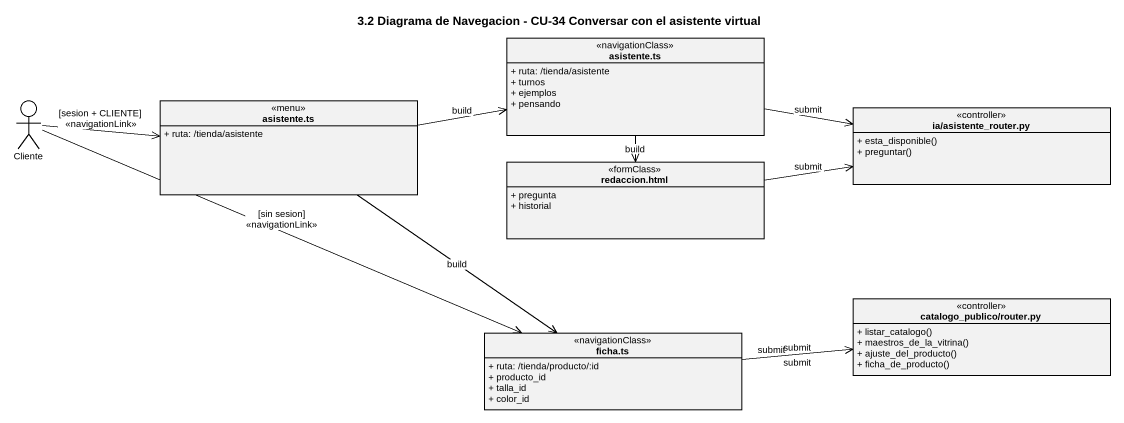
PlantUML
@startuml
title 3.2 Diagrama de Navegacion - CU-34 Conversar con el asistente virtual
allowmixing
hide circle
hide empty members
skinparam classAttributeIconSize 0
class "asistente.ts" as asistente_ts <<navigationClass>> {
  + ruta: /tienda/asistente
  + turnos
  + ejemplos
  + pensando
}
actor Cliente
class "asistente.ts" as asistente_ts_2 <<menu>> {
  + ruta: /tienda/asistente
}
class "ia/asistente_router.py" as ia_asistente_router_py <<controller>> {
  + esta_disponible()
  + preguntar()
}
class "redaccion.html" as redaccion_html <<formClass>> {
  + pregunta
  + historial
}
class "catalogo_publico/router.py" as catalogo_publico_router_py <<controller>> {
  + listar_catalogo()
  + maestros_de_la_vitrina()
  + ajuste_del_producto()
  + ficha_de_producto()
}
class "ficha.ts" as ficha_ts <<navigationClass>> {
  + ruta: /tienda/producto/:id
  + producto_id
  + talla_id
  + color_id
}
asistente_ts -right-> ia_asistente_router_py : submit
asistente_ts --> redaccion_html : build
Cliente -right-> asistente_ts_2 : [sesion + CLIENTE]\n<<navigationLink>>
Cliente -right-> ficha_ts : [sin sesion]\n<<navigationLink>>
asistente_ts_2 -right-> asistente_ts : build
asistente_ts_2 --> ficha_ts : build
redaccion_html -right-> ia_asistente_router_py : submit
ficha_ts -right-> catalogo_publico_router_py : submit
ficha_ts -right-> catalogo_publico_router_py : submit
ficha_ts -right-> catalogo_publico_router_py : submit
@enduml
